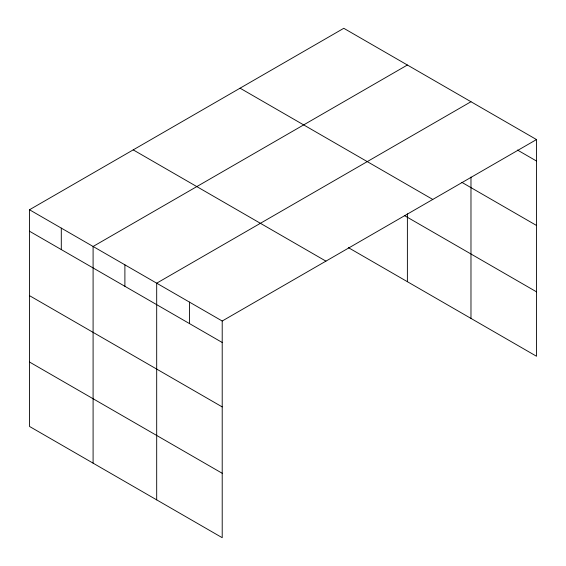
<?xml version="1.0" encoding="UTF-8"?>
<svg xmlns="http://www.w3.org/2000/svg" width="566" height="566" viewBox="0 0 566 566"><rect width="100%" height="100%" fill="white"/><g stroke="black" fill="none" stroke-linecap="round" stroke-linejoin="round"><path stroke-width="0.85" d="M536.504 139.561L343.788 28.3L29.496 209.753L29.496 426.439L222.212 537.7L222.212 321.014L536.504 139.561L536.504 356.247L348.331 247.604M407.386 65.019L93.093 246.472L93.093 463.151M470.976 101.731L156.69 283.184L156.69 499.87M517.451 150.04L536.504 161.034M461.891 182.379L536.504 225.459M240.069 88.183L432.785 199.444M404.357 215.533L536.504 291.83M133.215 149.877L325.931 261.138M29.496 209.753L222.212 321.014M29.496 231.225L222.212 342.487M29.496 295.65L222.212 406.912M29.496 362.021L222.212 473.282M470.976 177.038L470.976 318.417M407.386 213.785L407.386 281.698M189.447 302.103L189.447 323.575M124.895 264.831L124.895 286.304M61.298 228.112L61.298 249.585"/></g></svg>
